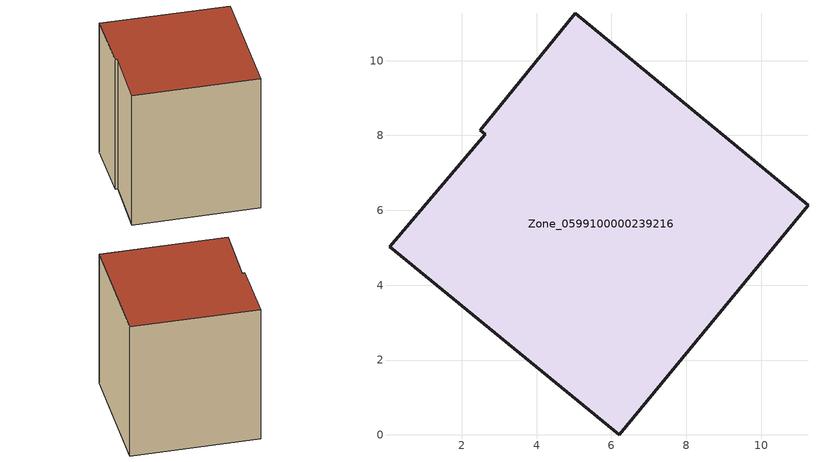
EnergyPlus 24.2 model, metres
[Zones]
Zone_0599100000239216
 floor ground (C_G): 0.07,5.02 2.63,8.03 2.49,8.15 5.03,11.27 11.25,6.13 6.21,0 z0
 wall outside (C_F): 6.21,0 11.25,6.13 5.03,11.27 2.49,8.15 2.63,8.03 0.07,5.02 6.21,0 z0:9.36
 roof outside (C_R): 2.63,8.03 0.07,5.02 6.21,0 11.25,6.13 5.03,11.27 2.49,8.15 z9.36
[BUILDING]
Pand.0599100000239216: North Axis=0; Terrain=City; Loads Convergence Tolerance Value=0.04; Temperature Convergence Tolerance Value=0.4; Solar Distribution=FullExterior; Maximum Number of Warmup Days=25; Minimum Number of Warmup Days=1
[Site:Location]
Rotterdam.The.Hague.AP_ZH_NLD Design_Conditions: Latitude=51.96; Longitude=4.45; Time Zone=1; Elevation=-4.5
[SITE:GROUNDTEMPERATURE:BUILDINGSURFACE]
18, 18, 18, 18, 18, 18, 18, 18, 18, 18, 18, 18
[MATERIAL] Thermal Absorptance=0.9; Solar Absorptance=0.7; Visible Absorptance=0.7
Name | Roughness | Thickness | Conductivity | Density | Specific Heat
G.TC.1946-1964 | MediumSmooth | 0.15 | 1 | 540 | 1210
F.TC.1946-1964 | Rough | 0.3 | 0.857143 | 1920 | 840
R.TC.1946-1964 | MediumRough | 0.2 | 0.235294 | 1500 | 1000
[CONSTRUCTION]
C_G: G.TC.1946-1964
C_F: F.TC.1946-1964
C_R: R.TC.1946-1964
[ZONE]
Zone_0599100000239216: Type=1; Multiplier=1; Ceiling Height=Autocalculate; Volume=Autocalculate; Floor Area=autocalculate; Part of Total Floor Area=Yes
[ZONEINFILTRATION:DESIGNFLOWRATE]
Infil_Zone_0599100000239216: Zone or ZoneList or Space or SpaceList=Zone_0599100000239216; Schedule=AlwaysOn; Design Flow Rate Calculation Method=Flow/Area; Flow Rate per Floor Area=0.003; Constant Term Coefficient=1; Temperature Term Coefficient=0; Velocity Term Coefficient=0; Velocity Squared Term Coefficient=0
[HVACTEMPLATE:ZONE:IDEALLOADSAIRSYSTEM]
Zone_0599100000239216: Maximum Heating Supply Air Temperature=50; Minimum Cooling Supply Air Temperature=13; Maximum Heating Supply Air Humidity Ratio=0.0156; Minimum Cooling Supply Air Humidity Ratio=0.0077; Heating Limit=NoLimit; Cooling Limit=NoLimit; Dehumidification Control Type=ConstantSensibleHeatRatio; Cooling Sensible Heat Ratio=0.7; Dehumidification Setpoint=60; Humidification Control Type=None; Humidification Setpoint=30; Outdoor Air Method=None; Outdoor Air Flow Rate per Person=0.00944; Outdoor Air Flow Rate per Zone Floor Area=0; Outdoor Air Flow Rate per Zone=0; Demand Controlled Ventilation Type=None; Outdoor Air Economizer Type=NoEconomizer; Heat Recovery Type=None; Sensible Heat Recovery Effectiveness=0.7; Latent Heat Recovery Effectiveness=0.65
[ZONECONTROL:THERMOSTAT]
ThermostatControl_Zone_0599100000239216: Zone or ZoneList=Zone_0599100000239216; Control Type Schedule=DualSetpointControlType; Control 1=Thermostat_Zone_0599100000239216; Temperature Difference Between Cutout And Setpoint=0
[THERMOSTATSETPOINT:DUALSETPOINT]
Thermostat_Zone_0599100000239216: Heating Setpoint Temperature Schedule=HeatingSetpoint_Zone_0599100000239216; Cooling Setpoint Temperature Schedule=CoolingSetpoint_Zone_0599100000239216
[SCHEDULE:COMPACT]
HeatingSetpoint_Zone_0599100000239216: Through: 12/31, For: AllDays, Until: 24:00, 21
CoolingSetpoint_Zone_0599100000239216: Through: 12/31, For: AllDays, Until: 24:00, 24
DualSetpointControlType: Through: 12/31, For: AllDays, Until: 24:00, 4
AlwaysOn: Through: 12/31, For: AllDays, Until: 24:00, 1
